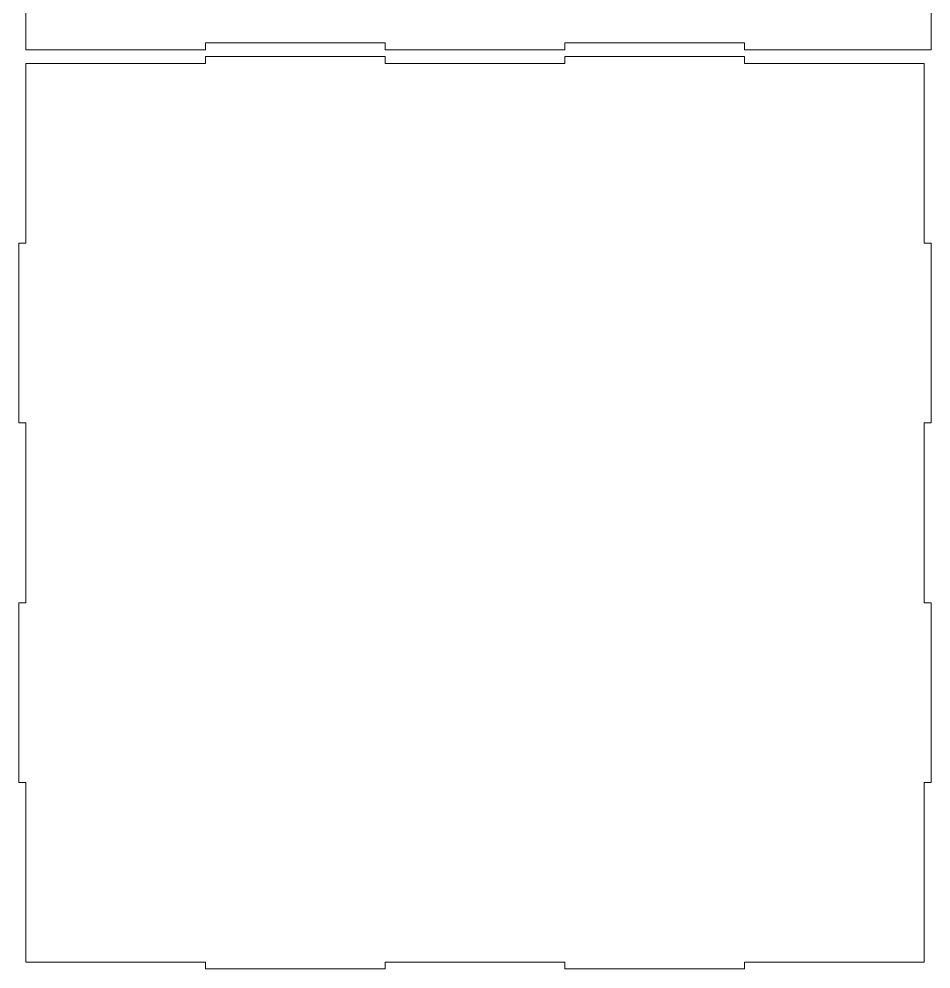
# Model space of a CAD drawing. Header units: millimetres. Extents: x -1990 to 1990, y -412 to 412.
# Drawn here: x 86.8 to 486.8, y -412.5 to 4 of the extents above; entities that cross this region are included whole.
import ezdxf

# ---------------------------------------------------------------- set-up
doc = ezdxf.new("R2010")
doc.units = ezdxf.units.MM
doc.header["$MEASUREMENT"] = 0
doc.layers.add('Camada 1', color=7, linetype='Continuous')

msp = doc.modelspace()

# ---------------------------------------------------------------- linework, layer by layer
at = {"layer": 'Camada 1', "color": 250, "lineweight": 9}
for points, knots in [([(486.8081, 110.5), (486.8081, 110.5), (89.8081, 110.5), (89.8081, 110.5), (89.8081, 110.5), (89.8081, 110.5), (89.8081, 70.5), (89.8081, 70.5), (89.8081, 70.5), (89.8081, 70.5), (86.8081, 70.5), (86.8081, 70.5), (86.8081, 70.5), (86.8081, 70.5), (86.8081, 30.5), (86.8081, 30.5), (86.8081, 30.5), (86.8081, 30.5), (89.8081, 30.5), (89.8081, 30.5), (89.8081, 30.5), (89.8081, 30.5), (89.8081, -9.5), (89.8081, -9.5), (89.8081, -9.5), (89.8081, -9.5), (168.6081, -9.5), (168.6081, -9.5), (168.6081, -9.5), (168.6081, -9.5), (168.6081, -6.5), (168.6081, -6.5), (168.6081, -6.5), (168.6081, -6.5), (247.4081, -6.5), (247.4081, -6.5), (247.4081, -6.5), (247.4081, -6.5), (247.4081, -9.5), (247.4081, -9.5), (247.4081, -9.5), (247.4081, -9.5), (326.2081, -9.5), (326.2081, -9.5), (326.2081, -9.5), (326.2081, -9.5), (326.2081, -6.5), (326.2081, -6.5), (326.2081, -6.5), (326.2081, -6.5), (405.0081, -6.5), (405.0081, -6.5), (405.0081, -6.5), (405.0081, -6.5), (405.0081, -9.5), (405.0081, -9.5), (405.0081, -9.5), (405.0081, -9.5), (486.8081, -9.5), (486.8081, -9.5), (486.8081, -9.5), (486.8081, -9.5), (486.8081, 30.5), (486.8081, 30.5), (486.8081, 30.5), (486.8081, 30.5), (483.8081, 30.5), (483.8081, 30.5), (483.8081, 30.5), (483.8081, 30.5), (483.8081, 70.5), (483.8081, 70.5), (483.8081, 70.5), (483.8081, 70.5), (486.8081, 70.5), (486.8081, 70.5), (486.8081, 70.5), (486.8081, 70.5), (486.8081, 110.5), (486.8081, 110.5)], [0, 0, 0, 0, 0.04761905, 0.04761905, 0.04761905, 0.04761905, 0.0952381, 0.0952381, 0.0952381, 0.0952381, 0.14285714, 0.14285714, 0.14285714, 0.14285714, 0.19047619, 0.19047619, 0.19047619, 0.19047619, 0.23809524, 0.23809524, 0.23809524, 0.23809524, 0.28571429, 0.28571429, 0.28571429, 0.28571429, 0.33333333, 0.33333333, 0.33333333, 0.33333333, 0.38095238, 0.38095238, 0.38095238, 0.38095238, 0.42857143, 0.42857143, 0.42857143, 0.42857143, 0.47619048, 0.47619048, 0.47619048, 0.47619048, 0.52380952, 0.52380952, 0.52380952, 0.52380952, 0.57142857, 0.57142857, 0.57142857, 0.57142857, 0.61904762, 0.61904762, 0.61904762, 0.61904762, 0.66666667, 0.66666667, 0.66666667, 0.66666667, 0.71428571, 0.71428571, 0.71428571, 0.71428571, 0.76190476, 0.76190476, 0.76190476, 0.76190476, 0.80952381, 0.80952381, 0.80952381, 0.80952381, 0.85714286, 0.85714286, 0.85714286, 0.85714286, 0.9047619, 0.9047619, 0.9047619, 0.9047619, 1, 1, 1, 1]), ([(89.8081, -330.7), (89.8081, -330.7), (89.8081, -409.5), (89.8081, -409.5), (89.8081, -409.5), (89.8081, -409.5), (168.6081, -409.5), (168.6081, -409.5), (168.6081, -409.5), (168.6081, -409.5), (168.6081, -412.5), (168.6081, -412.5), (168.6081, -412.5), (168.6081, -412.5), (247.4081, -412.5), (247.4081, -412.5), (247.4081, -412.5), (247.4081, -412.5), (247.4081, -409.5), (247.4081, -409.5), (247.4081, -409.5), (247.4081, -409.5), (326.2081, -409.5), (326.2081, -409.5), (326.2081, -409.5), (326.2081, -409.5), (326.2081, -412.5), (326.2081, -412.5), (326.2081, -412.5), (326.2081, -412.5), (405.0081, -412.5), (405.0081, -412.5), (405.0081, -412.5), (405.0081, -412.5), (405.0081, -409.5), (405.0081, -409.5), (405.0081, -409.5), (405.0081, -409.5), (483.8081, -409.5), (483.8081, -409.5), (483.8081, -409.5), (483.8081, -409.5), (483.8081, -330.7), (483.8081, -330.7), (483.8081, -330.7), (483.8081, -330.7), (486.8081, -330.7), (486.8081, -330.7), (486.8081, -330.7), (486.8081, -330.7), (486.8081, -251.9), (486.8081, -251.9), (486.8081, -251.9), (486.8081, -251.9), (483.8081, -251.9), (483.8081, -251.9), (483.8081, -251.9), (483.8081, -251.9), (483.8081, -173.1), (483.8081, -173.1), (483.8081, -173.1), (483.8081, -173.1), (486.8081, -173.1), (486.8081, -173.1), (486.8081, -173.1), (486.8081, -173.1), (486.8081, -94.3), (486.8081, -94.3), (486.8081, -94.3), (486.8081, -94.3), (483.8081, -94.3), (483.8081, -94.3), (483.8081, -94.3), (483.8081, -94.3), (483.8081, -15.5), (483.8081, -15.5), (483.8081, -15.5), (483.8081, -15.5), (405.0081, -15.5), (405.0081, -15.5), (405.0081, -15.5), (405.0081, -15.5), (405.0081, -12.5), (405.0081, -12.5), (405.0081, -12.5), (405.0081, -12.5), (326.2081, -12.5), (326.2081, -12.5), (326.2081, -12.5), (326.2081, -12.5), (326.2081, -15.5), (326.2081, -15.5), (326.2081, -15.5), (326.2081, -15.5), (247.4081, -15.5), (247.4081, -15.5), (247.4081, -15.5), (247.4081, -15.5), (247.4081, -12.5), (247.4081, -12.5), (247.4081, -12.5), (247.4081, -12.5), (168.6081, -12.5), (168.6081, -12.5), (168.6081, -12.5), (168.6081, -12.5), (168.6081, -15.5), (168.6081, -15.5), (168.6081, -15.5), (168.6081, -15.5), (89.8081, -15.5), (89.8081, -15.5), (89.8081, -15.5), (89.8081, -15.5), (89.8081, -94.3), (89.8081, -94.3), (89.8081, -94.3), (89.8081, -94.3), (86.8081, -94.3), (86.8081, -94.3), (86.8081, -94.3), (86.8081, -94.3), (86.8081, -173.1), (86.8081, -173.1), (86.8081, -173.1), (86.8081, -173.1), (89.8081, -173.1), (89.8081, -173.1), (89.8081, -173.1), (89.8081, -173.1), (89.8081, -251.9), (89.8081, -251.9), (89.8081, -251.9), (89.8081, -251.9), (86.8081, -251.9), (86.8081, -251.9), (86.8081, -251.9), (86.8081, -251.9), (86.8081, -330.7), (86.8081, -330.7), (86.8081, -330.7), (86.8081, -330.7), (89.8081, -330.7), (89.8081, -330.7)], [0, 0, 0, 0, 0.02702703, 0.02702703, 0.02702703, 0.02702703, 0.05405405, 0.05405405, 0.05405405, 0.05405405, 0.08108108, 0.08108108, 0.08108108, 0.08108108, 0.10810811, 0.10810811, 0.10810811, 0.10810811, 0.13513514, 0.13513514, 0.13513514, 0.13513514, 0.16216216, 0.16216216, 0.16216216, 0.16216216, 0.18918919, 0.18918919, 0.18918919, 0.18918919, 0.21621622, 0.21621622, 0.21621622, 0.21621622, 0.24324324, 0.24324324, 0.24324324, 0.24324324, 0.27027027, 0.27027027, 0.27027027, 0.27027027, 0.2972973, 0.2972973, 0.2972973, 0.2972973, 0.32432432, 0.32432432, 0.32432432, 0.32432432, 0.35135135, 0.35135135, 0.35135135, 0.35135135, 0.37837838, 0.37837838, 0.37837838, 0.37837838, 0.40540541, 0.40540541, 0.40540541, 0.40540541, 0.43243243, 0.43243243, 0.43243243, 0.43243243, 0.45945946, 0.45945946, 0.45945946, 0.45945946, 0.48648649, 0.48648649, 0.48648649, 0.48648649, 0.51351351, 0.51351351, 0.51351351, 0.51351351, 0.54054054, 0.54054054, 0.54054054, 0.54054054, 0.56756757, 0.56756757, 0.56756757, 0.56756757, 0.59459459, 0.59459459, 0.59459459, 0.59459459, 0.62162162, 0.62162162, 0.62162162, 0.62162162, 0.64864865, 0.64864865, 0.64864865, 0.64864865, 0.67567568, 0.67567568, 0.67567568, 0.67567568, 0.7027027, 0.7027027, 0.7027027, 0.7027027, 0.72972973, 0.72972973, 0.72972973, 0.72972973, 0.75675676, 0.75675676, 0.75675676, 0.75675676, 0.78378378, 0.78378378, 0.78378378, 0.78378378, 0.81081081, 0.81081081, 0.81081081, 0.81081081, 0.83783784, 0.83783784, 0.83783784, 0.83783784, 0.86486486, 0.86486486, 0.86486486, 0.86486486, 0.89189189, 0.89189189, 0.89189189, 0.89189189, 0.91891892, 0.91891892, 0.91891892, 0.91891892, 0.94594595, 0.94594595, 0.94594595, 0.94594595, 1, 1, 1, 1])]:
    msp.add_open_spline(points, degree=3, knots=knots, dxfattribs=at)

doc.saveas('drawing.dxf')
